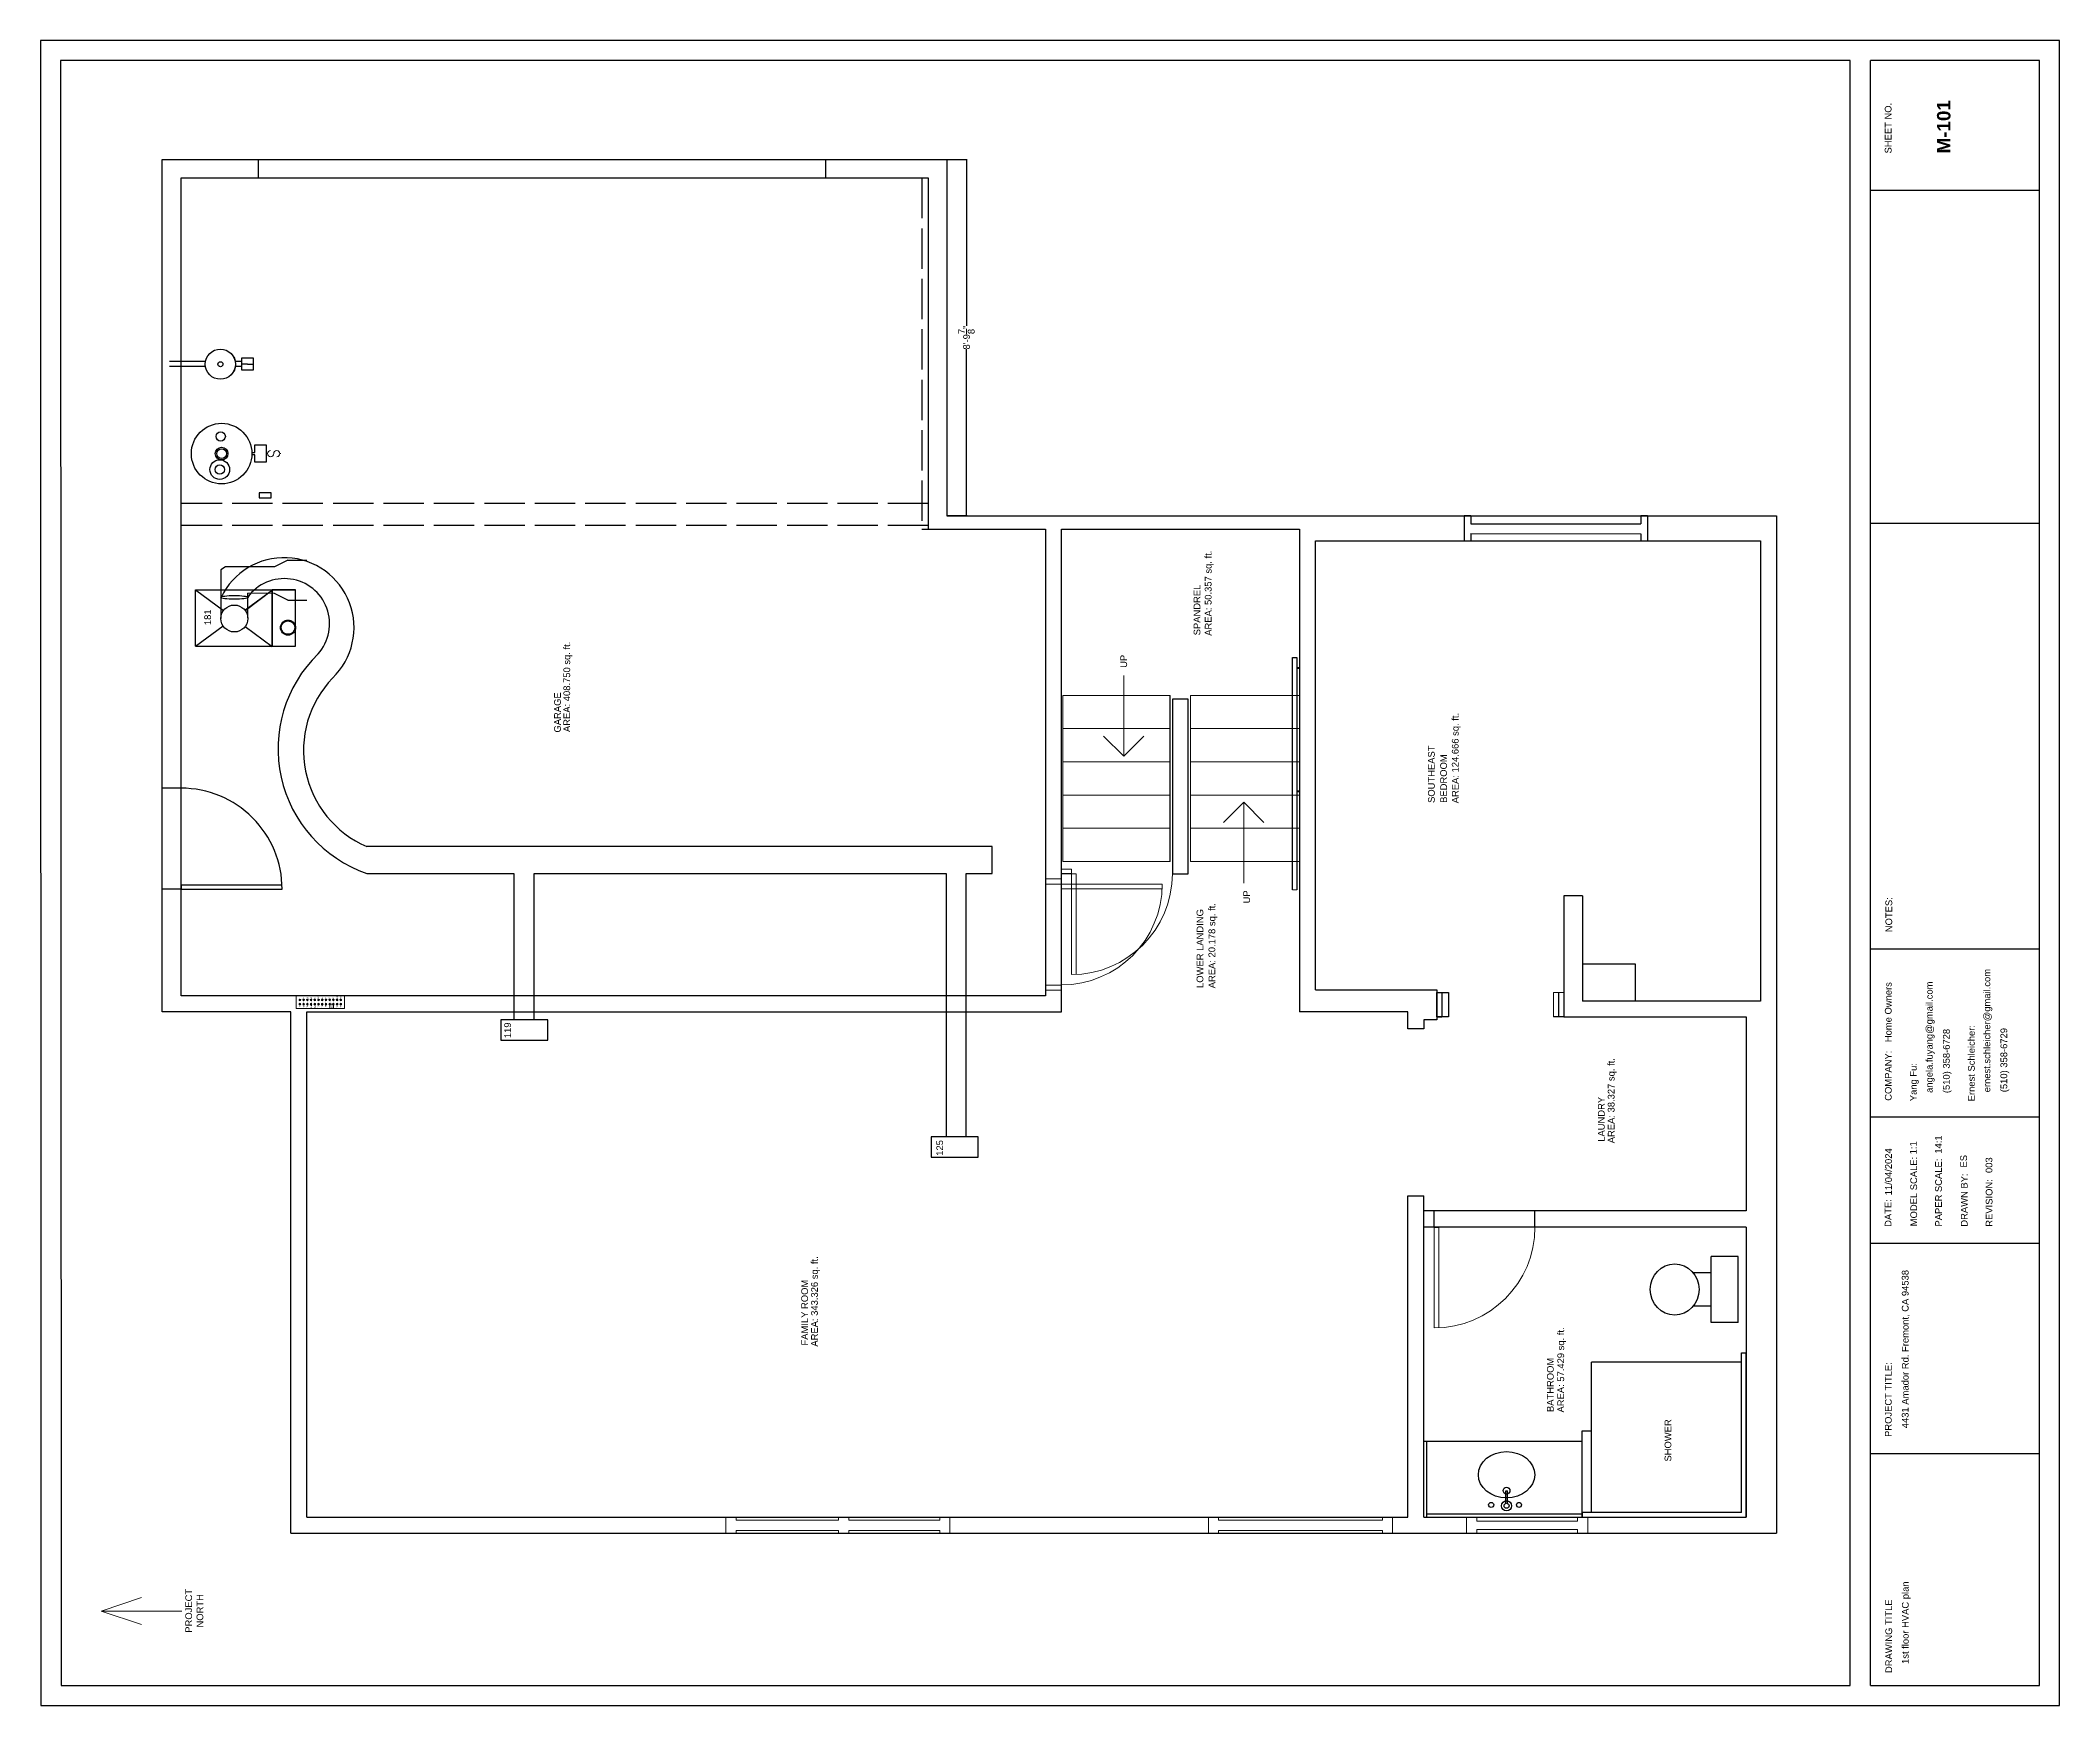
# Model space of a CAD drawing. Header units: inches. Extents: x -601 to 0, y 0 to 495.
import ezdxf

# ---------------------------------------------------------------- set-up
doc = ezdxf.new("R2010")
doc.units = ezdxf.units.IN
doc.header["$MEASUREMENT"] = 0
doc.linetypes.add('ACAD_ISO02W100', pattern=[15, 12, -3])
doc.layers.get('0').update_dxf_attribs({"color": 1, "lineweight": 9})
for name, color, linetype, lineweight in [('00-page-edge', 7, 'Continuous', 9), ('A101-Floorplan-1st-floor', 7, 'Continuous', 9), ('A101-Text', 7, 'Continuous', 9), ('M101-HVAC-1st-floor', 7, 'Continuous', 9)]:
    doc.layers.add(name, color=color, linetype=linetype, lineweight=lineweight)
doc.layers.add('Title Block', color=7, linetype='Continuous')
doc.layers.add('Title Block Text', color=7, linetype='Continuous')
doc.styles.add('Large', font='Arial Bold.ttf', dxfattribs={"height": 4})
doc.styles.add('Small', font='Arial.ttf', dxfattribs={"height": 0.5})
doc.styles.get("Standard").update_dxf_attribs({"font": 'Arial.ttf', "height": 2})
doc.dimstyles.get("Standard").update_dxf_attribs({"dimtxt": 0.18, "dimasz": 0.1175, "dimexe": 0.18, "dimexo": 0.0625, "dimgap": 0.09, "dimtad": 0, "dimtoh": 1, "dimdec": 3, "dimzin": 0, "dimdsep": 46, "dimlunit": 4, "dimtxsty": 'Standard', "dimblk": 'ARCHTICK', "dimblk1": 'ARCHTICK', "dimblk2": 'ARCHTICK', "dimcen": 0.09, "dimadec": 1, "dimazin": 0, "dimtfac": 1, "dimtdec": 3, "dimtofl": 0, "dimtmove": 0, "dimatfit": 3, "dimfxl": 1, "dimtolj": 1, "dimtzin": 0, "dimarcsym": 0})

# ---------------------------------------------------------------- blocks, each defined once
blk = doc.blocks.new('L1-bathroom-door')
at = {"layer": 'A101-Floorplan-1st-floor'}
for p, q in [((0, 0), (-30, 0)), ((0, -1.375), (-30, -1.375))]:
    blk.add_line(p, q, dxfattribs=at)
at = {"layer": 'A101-Floorplan-1st-floor', "lineweight": 30}
blk.add_line((0, 0), (0, -1.375), dxfattribs=at)
at = {"layer": 'A101-Floorplan-1st-floor'}
blk.add_arc((0, 0), 30, 180, 270, dxfattribs=at)
blk = doc.blocks.new('L1-bathroom-window')
at = {"layer": 'A101-Floorplan-1st-floor'}
for p, q in [((0, 36), (-4.76, 36)), ((-3.69, 33), (-4.76, 33)), ((-3.69, 3), (-3.69, 33)), ((0, 33), (-1.19, 33)), ((-1.19, 3), (-1.19, 33)), ((-4.76, 3), (-3.69, 3)), ((-4.76, 0), (0, 0)), ((-1.19, 3), (0, 3))]:
    blk.add_line(p, q, dxfattribs=at)
at = {"layer": 'A101-Floorplan-1st-floor', "lineweight": 30}
for p, q in [((-4.76, 36), (-4.76, 33)), ((0, 36), (-0.01, 33)), ((-4.76, 3), (-4.76, 0)), ((-0.01, 3), (0, 0))]:
    blk.add_line(p, q, dxfattribs=at)
blk = doc.blocks.new('L1-family-room-window')
at = {"layer": 'A101-Floorplan-1st-floor'}
for p, q in [((0.01, 54.75), (-4.75, 54.75)), ((-3.93, 51.75), (-4.75, 51.75)), ((-3.93, 3), (-3.93, 51.75)), ((0.01, 51.75), (-0.93, 51.75)), ((-0.93, 3), (-0.93, 51.75)), ((-4.75, 3), (-3.93, 3)), ((-4.75, 0), (0.01, 0)), ((-0.93, 3), (0.01, 3))]:
    blk.add_line(p, q, dxfattribs=at)
at = {"layer": 'A101-Floorplan-1st-floor', "lineweight": 30}
for p, q in [((-4.75, 54.75), (-4.75, 51.75)), ((0.01, 54.75), (0.01, 51.75)), ((-4.75, 3), (-4.75, 0)), ((0, 3), (0.01, 0))]:
    blk.add_line(p, q, dxfattribs=at)
blk = doc.blocks.new('L1-family-room-patio-doors')
at = {"layer": 'A101-Floorplan-1st-floor'}
for p, q in [((0, 66.63), (-4.75, 66.63)), ((-0.07, 66.63), (-0.07, 63.63)), ((-3.93, 63.63), (-4.75, 63.63)), ((-3.93, 33.13), (-3.93, 63.63)), ((-0.93, 33.13), (-0.93, 63.63)), ((0, 63.63), (-0.93, 63.63)), ((-4.75, 33.13), (-3.93, 33.13)), ((-4.75, 30.13), (-3.93, 30.13)), ((-3.93, 3), (-3.93, 30.13)), ((-0.93, 33.13), (0, 33.13)), ((-0.93, 3), (-0.93, 30.13)), ((-0.93, 30.13), (0, 30.13)), ((-0.07, 33.13), (-0.07, 30.13)), ((-4.75, 3), (-3.93, 3)), ((-4.75, 0), (0, 0)), ((-0.93, 3), (0, 3)), ((-0.07, 3), (-0.07, 0))]:
    blk.add_line(p, q, dxfattribs=at)
at = {"layer": 'A101-Floorplan-1st-floor', "lineweight": 30}
for p, q in [((-4.75, 66.63), (-4.75, 63.63)), ((-4.75, 33.13), (-4.75, 30.13)), ((-4.75, 3), (-4.75, 0))]:
    blk.add_line(p, q, dxfattribs=at)
blk = doc.blocks.new('lower-landing-to-garage-door')
at = {"layer": 'A101-Floorplan-1st-floor'}
for p, q in [((30, 0), (28.62, 0)), ((30, 0), (30, -30)), ((28.62, 0), (28.62, -29.97))]:
    blk.add_line(p, q, dxfattribs=at)
blk.add_arc((30, 0), 30, 180, 270, dxfattribs=at)
blk = doc.blocks.new('garage-door-exit-to-trailer')
at = {"layer": 'A101-Floorplan-1st-floor', "lineweight": 30}
for p, q in [((0, 0), (0, -30)), ((1.25, 0), (0, 0)), ((1.25, 0), (1.25, -29.97))]:
    blk.add_line(p, q, dxfattribs=at)
blk.add_arc((0, 0), 30, 270, 0, dxfattribs=at)
blk = doc.blocks.new('spandrel-door')
at = {"layer": 'A101-Floorplan-1st-floor'}
for p, q in [((0, 0), (-30, 0)), ((0, -1.38), (0, 0)), ((0, -1.38), (-29.97, -1.38))]:
    blk.add_line(p, q, dxfattribs=at)
blk.add_arc((0, 0), 30, 180, 270, dxfattribs=at)
blk = doc.blocks.new('L1-toilet')
at = {"lineweight": 30}
for p, q in [((-14.81, 8), (-14.81, 13.4)), ((-4.81, 8), (-4.81, 13.4)), ((-19.63, 0), (-19.63, 8)), ((-19.63, 8), (0, 8)), ((0, 0), (0, 8)), ((-19.63, 0), (0, 0))]:
    blk.add_line(p, q, dxfattribs=at)
blk.add_ellipse((-9.81, 18.88), major_axis=(7.62, 0), ratio=0.95082, dxfattribs=at)
blk = doc.blocks.new('L1-bathroom-sink-faucets-bowl')
at = {"lineweight": 30}
for p, q in [((2.21, 0.25), (5.98, 0.25)), ((5.98, 0.25), (5.98, -0.25)), ((2.21, -0.25), (5.98, -0.25))]:
    blk.add_line(p, q, dxfattribs=at)
for centre, radius in [((1.5, 0), 1.5), ((1.5, 0), 0.75), ((1.75, 4.59), 0.75), ((6, 0), 1), ((1.75, -3.69), 0.75)]:
    blk.add_circle(centre, radius, dxfattribs=at)
blk.add_ellipse((10.75, 0), major_axis=(0, -8.38), ratio=0.820896, dxfattribs=at)
blk = doc.blocks.new('L1-granite-splash-and-counter')
at = {"layer": 'A101-Floorplan-1st-floor', "lineweight": 30}
for p, q in [((0, 0), (22.63, 0)), ((0, 0), (0, -0.88)), ((22.63, 0), (22.63, -47.13)), ((0, -0.88), (22.63, -0.88)), ((0, -0.88), (0, -47.13)), ((0.88, -47.13), (0.88, -0.88)), ((0, -47.13), (0.88, -47.13)), ((0.88, -47.13), (22.63, -47.13))]:
    blk.add_line(p, q, dxfattribs=at)
blk = doc.blocks.new('L1-shower-tiles-and-glass-walls')
at = {"layer": 'A101-Floorplan-1st-floor', "lineweight": 30}
for p, q in [((1.37, 48.75), (0, 48.75)), ((0, 48.75), (0, 48.75)), ((0, 48.75), (0, 0)), ((1.37, 1.37), (1.37, 48.75)), ((1.37, 48.75), (25.62, 48.75)), ((25.62, 48.75), (25.62, 46)), ((1.37, 46), (46.12, 46)), ((46.12, 1.37), (46.12, 46)), ((0, 0), (48.88, 0)), ((1.37, 1.37), (48.88, 1.37)), ((48.88, 1.37), (48.88, 0))]:
    blk.add_line(p, q, dxfattribs=at)
blk = doc.blocks.new('L1-south-stairway-5-steps')
at = {"layer": 'A101-Floorplan-1st-floor', "lineweight": 5}
for p, q in [((-49.375, 0), (0, 0)), ((-49.375, 0), (-49.375, -32.40625)), ((-39.5, 0), (-39.5, -32.40625)), ((-29.625, 0), (-29.625, -32.40625)), ((-19.75, 0), (-19.75, -32.40625)), ((-9.875, 0), (-9.875, -32.40625)), ((0, 0), (0, -32.40625))]:
    blk.add_line(p, q, dxfattribs=at)
blk = doc.blocks.new('L1-south-stairway-handrail')
at = {"layer": 'A101-Floorplan-1st-floor', "lineweight": -3}
for p, q in [((-57.8, 1.25), (11.23, 1.25)), ((11.23, 0), (-57.8, 0)), ((-28.71, -0.75), (-28.71, 0)), ((-28.46, -0.75), (-28.46, 0)), ((8.09, 0), (8.09, -0.75)), ((8.34, 0), (8.34, -0.75)), ((11.23, 1.25), (11.23, 0))]:
    blk.add_line(p, q, dxfattribs=at)
at = {"layer": 'A101-Floorplan-1st-floor', "lineweight": 5}
blk.add_line((-57.8, 1.25), (-57.8, 0), dxfattribs=at)
blk = doc.blocks.new('L1-arrow')
at = {"lineweight": 5}
for p, q in [((188.32, -365.98), (182.32, -359.98)), ((182.32, -365.98), (164.32, -365.98)), ((182.32, -365.98), (188.32, -365.98)), ((188.32, -365.98), (182.32, -371.98))]:
    blk.add_line(p, q, dxfattribs=at)
blk = doc.blocks.new('L1-ceiling-register-119')
at = {"layer": 'A101-Floorplan-1st-floor', "lineweight": 30}
for p, q in [((-6, 0, -95.12), (-6, -14, -95.12)), ((0, 0, -95.12), (-6, 0, -95.12)), ((0, -14, -95.12), (0, 0, -95.12)), ((-6, -14, -95.12), (0, -14, -95.12))]:
    blk.add_line(p, q, dxfattribs=at)
blk = doc.blocks.new('L1-south-east-bedroom-window')
at = {"layer": 'A101-Floorplan-1st-floor', "lineweight": -3}
for p, q in [((7.5, 54.5), (0, 54.5)), ((0, 54.5), (0, 52.5)), ((7.5, 54.5), (7.5, 52.5)), ((2.15, 52.5), (0, 52.5)), ((2.15, 52.5), (2.13, 2)), ((5.1, 52.5), (5.12, 2)), ((7.5, 52.5), (5.1, 52.5)), ((2.13, 2), (0, 2)), ((0, 2), (0, 0)), ((7.5, 0), (0, 0)), ((7.5, 2), (5.12, 2)), ((7.5, 2), (7.5, 0))]:
    blk.add_line(p, q, dxfattribs=at)
blk = doc.blocks.new('L1-framing-for-expansion-tank')
at = {"layer": 'A101-Floorplan-1st-floor', "lineweight": -3}
for p, q in [((1, 14.24), (1, 24.95)), ((2.5, 14.22), (2.5, 24.95)), ((1, 3.5), (1, 5.36)), ((1.75, 1.75), (1.75, 3.5)), ((1.75, 1.75), (1.75, 0)), ((2.5, 3.5), (2.5, 5.38))]:
    blk.add_line(p, q, dxfattribs=at)
blk.add_lwpolyline([(0, 0), (3.5, 0), (3.5, 3.5), (0, 3.5)], close=True, dxfattribs=at)
blk.add_lwpolyline([(0, 0), (3.5, 0), (3.5, 3.5), (0, 3.5)], close=True, dxfattribs=at)
blk = doc.blocks.new('L1-expansion-tank-186-reference')
at = {"layer": 'A101-Floorplan-1st-floor', "lineweight": -3}
for radius in [4.49, 0.75]:
    blk.add_circle((388.22, -77.44), radius, dxfattribs=at)
blk = doc.blocks.new('L1-water-heater-184-reference')
at = {"layer": 'A101-Floorplan-1st-floor'}
for p, q in [((0, -13.66), (0, -13.25)), ((0, -17.33), (0, -17.57))]:
    blk.add_line(p, q, dxfattribs=at)
at = {"layer": 'A101-Floorplan-1st-floor', "lineweight": -3}
blk.add_lwpolyline([(0.37, -9), (0.37, -9.86), (2.56, -9.86), (2.56, -13.25), (-2.56, -13.25), (-2.56, -9.86), (-0.38, -9.86), (-0.38, -9)], dxfattribs=at)
for centre, radius in [((0, 0), 9), ((-4.75, 0.55), 2.93), ((-4.75, 0.55), 1.39), ((0, 0), 1.88), ((0, 0), 1.45), ((5.1, 0.27), 1.39)]:
    blk.add_circle(centre, radius, dxfattribs=at)
at = {"layer": 'A101-Floorplan-1st-floor'}
for centre, start, end in [((0, -14.57), 0, 180), ((0, -14.59), 180, 270), ((0, -16.42), 180, 90)]:
    blk.add_arc(centre, 0.916, start, end, dxfattribs=at)
blk = doc.blocks.new('L1-Furnace-181')
at = {"layer": 'M101-HVAC-1st-floor', "lineweight": -3}
for p, q in [((-5.56, 27.5, -22.75), (0.48, 19.27, -22.75)), ((-5.56, 27.5, -22.75), (-5.56, -2.25, -22.75)), ((11.25, 27.5, -22.75), (11.25, -2.25, -22.75)), ((5.21, 12.83, -22.75), (11.25, 4.62, -22.75)), ((-5.56, -2.25, -22.75), (11.25, -2.25, -22.75))]:
    blk.add_line(p, q, dxfattribs=at)
at = {"layer": 'M101-HVAC-1st-floor', "lineweight": -3, "elevation": -22.75}
for points in [[(-5.56, 27.5), (11.25, 27.5), (5.09, 19.17)], [(0.33, 12.74), (-5.57, 4.75), (11.25, 4.75)]]:
    blk.add_lwpolyline(points, dxfattribs=at)
at = {"layer": 'M101-HVAC-1st-floor', "lineweight": -3}
for centre, radius in [((2.71, 15.95, -22.75), 4), ((0, 0, -22.75), 2)]:
    blk.add_circle(centre, radius, dxfattribs=at)
blk = doc.blocks.new('L1-furnace-181-reference')
at = {"layer": 'A101-Floorplan-1st-floor', "lineweight": -3}
for p, q in [((0, 29.75), (6.04, 21.52)), ((0, 29.75), (0, 0)), ((16.8, 29.75), (16.8, 0)), ((10.77, 15.08), (16.8, 6.87)), ((0, 0), (16.8, 0))]:
    blk.add_line(p, q, dxfattribs=at)
for points in [[(0, 29.75), (16.8, 29.75), (10.65, 21.42)], [(5.89, 14.99), (-0.01, 7), (16.8, 7)]]:
    blk.add_lwpolyline(points, dxfattribs=at)
for centre, radius in [((8.27, 18.2), 4), ((5.56, 2.25), 2)]:
    blk.add_circle(centre, radius, dxfattribs=at)
at = {"layer": 'A101-Floorplan-1st-floor', "lineweight": 5}
blk.add_blockref('L1-Furnace-181', (5.56, 2.25, 22.75), dxfattribs=at)
blk = doc.blocks.new('L1-186')
at = {"layer": 'A101-Floorplan-1st-floor', "lineweight": -3}
for radius in [4.49, 0.75]:
    blk.add_circle((0, 0), radius, dxfattribs=at)
blk = doc.blocks.new('_ArchTick')
at = {"color": 0, "linetype": 'ByBlock', "lineweight": 30, "const_width": 0.15}
blk.add_lwpolyline([(-0.5, -0.5), (0.5, 0.5)], dxfattribs=at)
blk = doc.blocks.new('*D456')
at = {"layer": 'A101-Text', "color": 0, "lineweight": -2, "transparency": 16777216}
for p, q in [((-330.92, 459.75), (-324.92, 459.75)), ((-325.1, 459.75), (-325.1, 410.26)), ((-325.1, 353.82), (-325.1, 403.31)), ((-330.92, 353.82), (-324.92, 353.82))]:
    blk.add_line(p, q, dxfattribs=at)
at = {"layer": 'A101-Text', "color": 0, "lineweight": -2, "transparency": 16777216, "xscale": 0.1175, "yscale": 0.1175, "zscale": 0.1175}
for p, rotation in [((-325.1, 459.75), 90), ((-325.1, 353.82), 270)]:
    blk.add_blockref('_ArchTick', p, dxfattribs=dict(at, rotation=rotation))
at = {"layer": 'A101-Text', "color": 0, "lineweight": 5, "transparency": 16777216, "insert": (-325.1, 406.78), "char_height": 2, "attachment_point": 5, "rotation": 90}
blk.add_mtext('\\A1;8\'-9{\\H1x;\\S7/8;}"', dxfattribs=at)
blk = doc.blocks.new('GE-125A-subpanel-171')
at = {"lineweight": 5}
for p, q in [((0, -14.38, -48.5), (0, 0, -48.5)), ((0, 0, -48.5), (3.75, 0, -48.5)), ((3.75, -15.19, -48.5), (3.75, 0.81, -48.5)), ((1, -1.11, -48.5), (1.5, -1.11, -48.5)), ((1, -2.21, -48.5), (1.5, -2.21, -48.5)), ((1, -3.32, -48.5), (1.5, -3.32, -48.5)), ((1, -4.42, -48.5), (1.5, -4.42, -48.5)), ((1, -5.53, -48.5), (1.5, -5.53, -48.5)), ((1.25, -1.36, -48.5), (1.25, -0.86, -48.5)), ((1.25, -2.46, -48.5), (1.25, -1.96, -48.5)), ((1.25, -3.57, -48.5), (1.25, -3.07, -48.5)), ((1.25, -4.67, -48.5), (1.25, -4.17, -48.5)), ((1.25, -5.78, -48.5), (1.25, -5.28, -48.5)), ((2.25, -1.11, -48.5), (2.75, -1.11, -48.5)), ((2.25, -2.21, -48.5), (2.75, -2.21, -48.5)), ((2.25, -3.32, -48.5), (2.75, -3.32, -48.5)), ((2.25, -4.42, -48.5), (2.75, -4.42, -48.5)), ((2.25, -5.53, -48.5), (2.75, -5.53, -48.5)), ((2.5, -1.36, -48.5), (2.5, -0.86, -48.5)), ((2.5, -2.46, -48.5), (2.5, -1.96, -48.5)), ((2.5, -3.57, -48.5), (2.5, -3.07, -48.5)), ((2.5, -4.67, -48.5), (2.5, -4.17, -48.5)), ((2.5, -5.78, -48.5), (2.5, -5.28, -48.5)), ((1.25, -9.96, -48.5), (0, -9.96, -48.5)), ((0, -9.96, -48.5), (0, -11.06, -48.5)), ((0, -11.06, -48.5), (1.25, -11.06, -48.5)), ((1, -6.64, -48.5), (1.5, -6.64, -48.5)), ((1, -7.74, -48.5), (1.5, -7.74, -48.5)), ((1, -8.85, -48.5), (1.5, -8.85, -48.5)), ((1, -9.96, -48.5), (1.5, -9.96, -48.5)), ((1, -11.06, -48.5), (1.5, -11.06, -48.5)), ((1.25, -6.89, -48.5), (1.25, -6.39, -48.5)), ((1.25, -7.99, -48.5), (1.25, -7.49, -48.5)), ((1.25, -9.1, -48.5), (1.25, -8.6, -48.5)), ((1.25, -10.21, -48.5), (1.25, -9.71, -48.5)), ((1.25, -11.06, -48.5), (1.25, -9.96, -48.5)), ((1.25, -11.31, -48.5), (1.25, -10.81, -48.5)), ((1.25, -12.42, -48.5), (1.25, -11.92, -48.5)), ((2.25, -6.64, -48.5), (2.75, -6.64, -48.5)), ((2.25, -7.74, -48.5), (2.75, -7.74, -48.5)), ((2.25, -8.85, -48.5), (2.75, -8.85, -48.5)), ((2.25, -9.96, -48.5), (2.75, -9.96, -48.5)), ((2.25, -11.06, -48.5), (2.75, -11.06, -48.5)), ((2.5, -6.89, -48.5), (2.5, -6.39, -48.5)), ((2.5, -7.99, -48.5), (2.5, -7.49, -48.5)), ((2.5, -9.1, -48.5), (2.5, -8.6, -48.5)), ((2.5, -10.21, -48.5), (2.5, -9.71, -48.5)), ((2.5, -11.31, -48.5), (2.5, -10.81, -48.5)), ((2.5, -12.42, -48.5), (2.5, -11.92, -48.5)), ((0, -14.38, -48.5), (3.75, -14.38, -48.5)), ((1, -12.17, -48.5), (1.5, -12.17, -48.5)), ((1, -13.27, -48.5), (1.5, -13.27, -48.5)), ((1.25, -13.52, -48.5), (1.25, -13.02, -48.5)), ((2.25, -12.17, -48.5), (2.75, -12.17, -48.5)), ((2.25, -13.27, -48.5), (2.75, -13.27, -48.5)), ((2.5, -13.52, -48.5), (2.5, -13.02, -48.5))]:
    blk.add_line(p, q, dxfattribs=at)
for centre in [(1.25, -1.11, -48.5), (1.25, -2.21, -48.5), (1.25, -3.32, -48.5), (1.25, -4.42, -48.5), (1.25, -5.53, -48.5), (2.5, -1.11, -48.5), (2.5, -2.21, -48.5), (2.5, -3.32, -48.5), (2.5, -4.42, -48.5), (2.5, -5.53, -48.5), (1.25, -6.64, -48.5), (1.25, -7.74, -48.5), (1.25, -8.85, -48.5), (1.25, -9.96, -48.5), (1.25, -11.06, -48.5), (1.25, -12.17, -48.5), (2.5, -6.64, -48.5), (2.5, -7.74, -48.5), (2.5, -8.85, -48.5), (2.5, -9.96, -48.5), (2.5, -11.06, -48.5), (2.5, -12.17, -48.5), (1.25, -13.27, -48.5), (2.5, -13.27, -48.5)]:
    blk.add_circle(centre, 0.25, dxfattribs=at)
at = {"lineweight": 5, "style": 'Small'}
for s, p in [('nc', (0.13, -1.28, -48.5)), ('nc', (0.13, -2.39, -48.5)), ('12', (0.12, -5.79, -48.5)), ('nc', (0.14, -3.49, -48.5)), ('11', (0.18, -4.7, -48.5)), ('1', (2.77, -1.36, -48.5)), ('3', (2.83, -3.59, -48.5)), ('2', (2.83, -2.47, -48.5)), ('4', (2.85, -4.67, -48.5)), ('5', (2.84, -5.79, -48.5)), ('13', (0.1, -6.92, -48.5)), ('14', (0.11, -8, -48.5)), ('15', (0.11, -9.11, -48.5)), ('16', (0.12, -10.82, -48.5)), ('nc', (0.14, -12.36, -48.5)), ('10', (2.83, -12.42, -48.5)), ('6', (2.85, -8.02, -48.5)), ('7', (2.86, -9.11, -48.5)), ('9', (2.87, -11.28, -48.5)), ('8', (2.88, -10.2, -48.5)), ('nc', (2.87, -6.81, -48.5)), ('nc', (0.13, -13.46, -48.5)), ('nc', (2.86, -13.46, -48.5))]:
    blk.add_text(s, height=0.5, dxfattribs=at).set_placement(p)
blk = doc.blocks.new('north-arrow')
at = {"layer": '00-page-edge', "lineweight": 5}
for points in [[(-3.99, -12), (0, 0), (4, -12)], [(0, 0), (0, -12), (0, -24)]]:
    blk.add_lwpolyline(points, dxfattribs=at)

msp = doc.modelspace()

# ---------------------------------------------------------------- linework, layer by layer
for p, q in [((-50.2738, 6), (-50.2738, 6)), ((-50.2738, 6), (-50.2738, 6)), ((-48, 6), (-48, 6)), ((-48, 6), (-48, 6))]:
    msp.add_line(p, q)
at = {"layer": '00-page-edge', "lineweight": -3}
for p, q in [((0, 495.1368), (-600.528, 495.1368)), ((-600.528, 495.1368), (-600.3615, 0)), ((0, 0), (0, 495.1368)), ((-62.2738, 489.1368), (-594.526, 489.1368)), ((-594.526, 489.1368), (-594.3643, 6)), ((-62.2738, 6), (-62.2738, 489.1368)), ((-600.3615, 0), (0, 0)), ((-594.3643, 6), (-62.2738, 6))]:
    msp.add_line(p, q, dxfattribs=at)
at = {"layer": 'A101-Floorplan-1st-floor', "lineweight": -3}
for p, q in [((-564.3227, 206.3187), (-564.3227, 459.7508)), ((-564.3227, 459.7508), (-330.979, 459.7508)), ((-535.6352, 454.2508), (-535.6352, 459.7508)), ((-366.9477, 454.2508), (-366.9477, 459.7508)), ((-330.979, 459.7508), (-330.979, 353.8173)), ((-330.979, 353.8173), (-84.1993, 353.8173)), ((-296.8783, 206.3187), (-296.8783, 349.8187)), ((-296.8783, 349.8187), (-226.0971, 349.8187)), ((-226.0971, 349.8187), (-226.0971, 206.3187)), ((-84.1993, 353.8173), (-84.1993, 51.2875)), ((-221.3471, 212.8187), (-221.3471, 346.3187)), ((-221.3471, 346.3187), (-88.9493, 346.3187)), ((-88.9493, 346.3187), (-88.9493, 209.5062)), ((-264.5033, 251.0048), (-264.5033, 300.3798)), ((-558.6352, 272.7821), (-564.3227, 272.7821)), ((-293.8783, 247.3701), (-296.8783, 247.3701)), ((-558.6352, 242.7861), (-564.3227, 242.7861)), ((-141.8868, 240.7562), (-147.4721, 240.7562)), ((-147.4721, 240.7562), (-147.4721, 204.7562)), ((-141.8868, 240.7562), (-141.8868, 209.5062)), ((-126.1055, 220.5062), (-141.8868, 220.5062)), ((-126.1055, 209.5062), (-126.1055, 220.5062)), ((-221.3471, 212.8187), (-185.2533, 212.8187)), ((-185.2533, 212.8187), (-185.2533, 203.9437)), ((-185.2533, 204.7562), (-185.2533, 212.0062)), ((-185.2533, 212.0062), (-181.7533, 212.0062)), ((-183.7533, 212.0062), (-183.7533, 204.7562)), ((-181.7533, 212.0062), (-181.7533, 204.7562)), ((-148.9721, 204.7562), (-148.9721, 212.0062)), ((-147.4721, 212.0062), (-147.4721, 204.7562)), ((-526.0102, 206.3187), (-564.3227, 206.3187)), ((-526.0102, 51.2875), (-526.0102, 206.3187)), ((-521.2602, 56.0375), (-521.2602, 206.3187)), ((-521.2602, 206.3187), (-296.8783, 206.3187)), ((-193.854, 206.3187), (-226.0971, 206.3187)), ((-193.854, 201.2562), (-193.854, 206.3187)), ((-185.2533, 204.7562), (-183.7533, 204.7562)), ((-181.7533, 204.7562), (-185.2533, 204.7562)), ((-147.4721, 204.7562), (-150.4721, 204.7562)), ((-147.4721, 204.7562), (-93.2221, 204.7562)), ((-88.9493, 209.5062), (-141.8868, 209.5062)), ((-93.2221, 204.7562), (-93.2221, 147.1625)), ((-189.104, 201.2562), (-193.854, 201.2562)), ((-185.2533, 203.9437), (-189.104, 203.9437)), ((-189.104, 203.9437), (-189.104, 201.2562)), ((-193.854, 56.0375), (-193.854, 151.6)), ((-193.854, 151.6), (-189.104, 151.6)), ((-189.104, 56.0375), (-189.104, 151.6)), ((-93.2221, 147.1625), (-189.104, 147.1625)), ((-186.0415, 147.1625), (-189.104, 147.1625)), ((-186.0415, 142.2875), (-186.0415, 147.1625)), ((-156.0415, 142.2875), (-156.0415, 147.1625)), ((-93.2221, 142.2875), (-189.104, 142.2875)), ((-93.2221, 142.2875), (-93.2221, 56.0375)), ((-521.2602, 56.0375), (-193.854, 56.0375)), ((-189.104, 56.0375), (-93.2221, 56.0375)), ((-526.0102, 51.2875), (-84.1993, 51.2875))]:
    msp.add_line(p, q, dxfattribs=at)
at = {"layer": 'A101-Floorplan-1st-floor', "linetype": 'ACAD_ISO02W100', "lineweight": -3}
for p, q in [((-338.3852, 454.2508), (-338.3852, 349.8187)), ((-336.479, 357.4437), (-558.6352, 357.4437)), ((-336.479, 350.9437), (-558.6352, 350.9437))]:
    msp.add_line(p, q, dxfattribs=at)
at = {"layer": 'A101-Floorplan-1st-floor', "lineweight": 5}
for p, q in [((-296.4408, 300.3798), (-296.4408, 251.0048)), ((-264.5033, 300.3798), (-296.4408, 300.3798)), ((-264.5033, 290.5048), (-296.4408, 290.5048)), ((-264.5033, 280.6298), (-296.4408, 280.6298)), ((-264.5033, 270.7548), (-296.4408, 270.7548)), ((-264.5033, 260.8798), (-296.4408, 260.8798)), ((-293.8783, 248.7451), (-296.8783, 248.7451)), ((-264.5033, 251.0048), (-296.4408, 251.0048)), ((-293.8783, 247.3701), (-293.8783, 248.7451)), ((-296.8783, 245.7878), (-301.6283, 245.7878)), ((-296.8783, 244.2878), (-301.6283, 244.2878)), ((-301.6283, 214.2563), (-296.8783, 214.2563)), ((-301.6283, 212.7563), (-296.8783, 212.7563)), ((-150.4721, 204.7562), (-150.4721, 212.0062)), ((-150.4721, 212.0062), (-147.4721, 212.0062)), ((-296.8783, 206.3187), (-298.2533, 206.3187))]:
    msp.add_line(p, q, dxfattribs=at)
at = {"layer": 'A101-Floorplan-1st-floor', "lineweight": -3}
msp.add_lwpolyline([(-338.3852, 349.8187), (-301.6283, 349.8187), (-301.6283, 211.0687), (-558.6352, 211.0687), (-558.6352, 454.2508), (-336.479, 454.2508), (-336.479, 349.8187)], dxfattribs=at)
for points in [[(-535.4165, 359.1248), (-531.9165, 359.1248), (-531.9165, 360.6248), (-535.4165, 360.6248)], [(-259.1283, 247.3701), (-259.1283, 299.2672), (-263.8783, 299.2672), (-263.8783, 247.3701)]]:
    msp.add_lwpolyline(points, close=True, dxfattribs=at)
at = {"layer": 'M101-HVAC-1st-floor', "lineweight": 30}
for p, q in [((-545.4844, 338.6363), (-546.84, 337.6635)), ((-546.84, 337.6635), (-546.84, 323.2431)), ((-530.8734, 338.6363), (-545.4844, 338.6363)), ((-526.9015, 340.6101), (-530.8734, 338.6363)), ((-526.9015, 340.6101), (-521.2883, 340.6101)), ((-530.8734, 330.6363), (-538.8435, 330.7512)), ((-538.8435, 323.3943), (-538.8435, 330.7512)), ((-526.9015, 328.6624), (-530.8734, 330.6363)), ((-526.9015, 328.6624), (-521.2883, 328.6624)), ((-459.7075, 203.8858), (-463.6352, 203.8858)), ((-463.6352, 203.8858), (-463.6352, 197.8858)), ((-449.6352, 203.8858), (-453.7075, 203.8858)), ((-449.6352, 197.8858), (-449.6352, 203.8858)), ((-463.6352, 197.8858), (-449.6352, 197.8858)), ((-331.1523, 169.0945), (-335.6352, 169.0945)), ((-335.6352, 169.0945), (-335.6352, 163.0945)), ((-321.6352, 169.0945), (-325.1523, 169.0945)), ((-321.6352, 163.0945), (-321.6352, 169.0945)), ((-335.6352, 163.0945), (-321.6352, 163.0945))]:
    msp.add_line(p, q, dxfattribs=at)
at = {"layer": 'M101-HVAC-1st-floor', "lineweight": -3}
for p, q in [((-554.3852, 314.9748), (-554.3852, 331.7781)), ((-554.3852, 331.7781), (-524.6384, 331.7781)), ((-554.3852, 331.7781), (-546.0571, 325.621)), ((-539.6454, 325.6493), (-531.5066, 331.7781)), ((-524.6384, 331.7781), (-531.6384, 331.7781)), ((-531.6384, 331.7781), (-531.6384, 314.9611)), ((-524.6384, 314.9748), (-524.6384, 331.7781)), ((-539.6243, 320.8651), (-531.6384, 314.9611)), ((-317.483, 255.4503), (-503.4654, 255.4503)), ((-317.483, 247.4503), (-317.483, 255.4503)), ((-503.4654, 247.4503), (-459.7075, 247.4503)), ((-459.7075, 247.4503), (-459.7075, 203.8858)), ((-453.7075, 203.8858), (-453.7075, 247.4503)), ((-453.7075, 247.4503), (-331.1523, 247.4503)), ((-331.1523, 247.4503), (-331.1523, 169.0945)), ((-325.1523, 169.0945), (-325.1523, 247.4503)), ((-325.1523, 247.4503), (-317.483, 247.4503))]:
    msp.add_line(p, q, dxfattribs=at)
for centre, radius in [((-542.8407, 323.2431), 4), ((-526.8884, 320.5321), 2.25), ((-526.8884, 320.5321), 2.25), ((-526.8884, 320.5321), 2)]:
    msp.add_circle(centre, radius, dxfattribs=at)
for centre, radius, start, end in [((-528.0511, 320.5233), 20.8013, 313.9426006, 154.3485323), ((-527.969, 321.6578), 13.4526, 318.2733833, 144.194249), ((-490.599, 284.532), 39.2504, 134.130668, 250.8644948), ((-491.1651, 284.0188), 31.104, 136.2040928, 246.705437)]:
    msp.add_arc(centre, radius, start, end, dxfattribs=at)
msp.add_ellipse((-542.8402, 329.5281), major_axis=(4.0085, 0), ratio=0.13760421, dxfattribs=at)
at = {"layer": 'Title Block'}
for p, q in [((-56.2738, 6), (-56.2738, 489.1368)), ((-6, 489.1368), (-56.2738, 489.1368)), ((-6, 450.5228), (-56.2738, 450.5228)), ((-6, 351.4866), (-56.2738, 351.4866)), ((-56.2738, 224.9866), (-6, 224.9866)), ((-56.2738, 175.0416), (-6, 175.0416)), ((-56.2738, 137.5468), (-6, 137.5468)), ((-56.2738, 74.9815), (-6, 74.9815)), ((-56.2738, 6), (-6, 6))]:
    msp.add_line(p, q, dxfattribs=at)
at = {"layer": 'Title Block', "lineweight": -3}
msp.add_line((-6, 6), (-6, 489.1368), dxfattribs=at)

# ---------------------------------------------------------------- block references
at = {"lineweight": 5, "rotation": 89.99999999999999}
for name, p in [('L1-framing-for-expansion-tank', (-537.1858, 397.1529)), ('L1-south-stairway-handrail', (-226.8471, 300.3798)), ('L1-south-stairway-5-steps', (-258.5033, 300.3798))]:
    msp.add_blockref(name, p, dxfattribs=at)
at = {"lineweight": -3, "rotation": 89.99999999999999}
for name, p in [('garage-door-exit-to-trailer', (-558.6352, 242.7861)), ('L1-bathroom-door', (-186.0415, 142.2875)), ('L1-shower-tiles-and-glass-walls', (-93.2221, 56.0375))]:
    msp.add_blockref(name, p, dxfattribs=at)
at = {"layer": '00-page-edge', "lineweight": 5, "rotation": 89.99999999999999}
msp.add_blockref('north-arrow', (-582.4642, 28.1228), dxfattribs=at)
at = {"layer": 'A101-Floorplan-1st-floor', "lineweight": 5}
for name, p, rotation in [('L1-expansion-tank-186-reference', (-624.423, 10.6355), 89.99999999999999), ('L1-186', (-546.9866, 398.8578), 89.99999999999999), ('L1-water-heater-184-reference', (-546.6352, 372.2735), 89.99999999999999), ('L1-south-east-bedroom-window', (-122.5658, 346.3187), 89.99999999999999), ('L1-furnace-181-reference', (-524.6384, 314.9748), 89.99999999999999), ('L1-arrow', (87.6336, 470.5934), 270), ('L1-arrow', (-608.6309, 80.2707), 89.99999999999999), ('GE-125A-subpanel-171', (-524.4527, 207.3187, 48.5), 89.99999999999999), ('L1-ceiling-register-119', (-463.6352, 203.8858, 95.125), 89.99999999999999), ('L1-ceiling-register-119', (-335.6352, 169.0945, 95.125), 89.99999999999999)]:
    msp.add_blockref(name, p, dxfattribs=dict(at, rotation=rotation))
at = {"layer": 'A101-Floorplan-1st-floor', "lineweight": -3, "rotation": 89.99999999999999}
for name, p in [('spandrel-door', (-293.8783, 247.3701)), ('lower-landing-to-garage-door', (-296.8783, 214.2878)), ('L1-toilet', (-95.5971, 133.5375)), ('L1-granite-splash-and-counter', (-189.104, 56.0375)), ('L1-bathroom-sink-faucets-bowl', (-164.4721, 57.9125)), ('L1-family-room-patio-doors', (-330.0052, 56.0375)), ('L1-family-room-window', (-198.3852, 56.0375)), ('L1-bathroom-window', (-140.3544, 56.043))]:
    msp.add_blockref(name, p, dxfattribs=at)

# ---------------------------------------------------------------- texts
at = {"layer": '00-page-edge', "lineweight": 5, "insert": (-554.7388, 28.1902), "char_height": 2, "width": 33.772132, "attachment_point": 5, "rotation": 90}
msp.add_mtext('PROJECT\\PNORTH', dxfattribs=at)
at = {"layer": 'A101-Floorplan-1st-floor', "lineweight": 5}
for s, p in [('181', (-549.7961, 321.2919)), ('UP', (-277.3394, 308.5645)), ('UP', (-240.7828, 238.5236)), ('119', (-460.5706, 198.4736)), ('125', (-332.0655, 163.4832))]:
    msp.add_text(s, height=2, rotation=90, dxfattribs=at).set_placement(p)
at = {"layer": 'A101-Text', "lineweight": 5}
for s, p in [('AREA: 50.357 sq. ft.', (-252.2219, 318.1066)), ('SPANDREL', (-255.5534, 318.2417)), ('AREA: 408.750 sq. ft.', (-442.9702, 289.4865)), ('GARAGE', (-445.7425, 289.3389)), ('AREA: 124.666 sq. ft.', (-178.7507, 268.3027)), ('SOUTHEAST', (-185.8332, 268.4022)), ('BEDROOM', (-182.2117, 268.427)), ('LOWER LANDING', (-254.6709, 213.3881)), ('AREA: 20.178 sq. ft.', (-251.1231, 213.297)), ('AREA: 38.327 sq. ft.', (-132.3732, 167.2142)), ('LAUNDRY', (-135.3063, 167.6544)), ('AREA: 343.326 sq. ft.', (-369.3098, 106.7378)), ('FAMILY ROOM', (-372.2315, 107.0675)), ('AREA: 57.429 sq. ft.', (-147.3613, 87.1546)), ('BATHROOM', (-150.4705, 87.294)), ('SHOWER', (-115.4903, 72.5642))]:
    msp.add_text(s, height=2, rotation=90, dxfattribs=at).set_placement(p)
at = {"layer": 'M101-HVAC-1st-floor', "lineweight": 5}
msp.add_text('181', height=2, rotation=90, dxfattribs=at).set_placement((-549.7716, 321.2875))
at = {"layer": 'Title Block Text'}
for s, p in [('SHEET NO.', (-49.9961, 461.517)), ('NOTES:', (-49.7964, 229.9668)), ('ernest.schleicher@gmail.com', (-20.6167, 182.3627)), ('Home Owners', (-49.9728, 197.2658)), ('angela.fuyang@gmail.com', (-37.7758, 182.1777)), ('(510) 358-6728', (-32.6716, 182.1126)), ('Ernest Schleicher:', (-25.2347, 179.6915)), ('(510) 358-6729', (-15.5883, 182.3803)), ('COMPANY:', (-49.9587, 179.8432)), ('Yang Fu:', (-42.4956, 179.726)), ('14:1', (-35.0511, 164.1124)), ('11/04/2024', (-49.8854, 151.7304)), ('1:1', (-42.5365, 163.9212)), ('MODEL SCALE:', (-42.389, 142.5256)), ('PAPER SCALE:', (-35.0207, 142.4595)), ('ES', (-27.5445, 159.9989)), ('003', (-20.0139, 158.3614)), ('DRAWN BY:', (-27.3721, 142.4071)), ('REVISION:', (-19.9642, 142.4025)), ('DATE:', (-50.0044, 142.354)), ('4431 Amador Rd. Fremont, CA 94538', (-44.9245, 82.4775)), ('PROJECT TITLE:', (-49.9526, 79.8878)), ('1st floor HVAC plan', (-44.8953, 12.3827)), ('DRAWING TITLE', (-49.8086, 9.6863))]:
    msp.add_text(s, height=2, rotation=90, dxfattribs=at).set_placement(p)
at = {"layer": 'Title Block Text', "style": 'Large'}
msp.add_text('M-101', height=4, rotation=90, dxfattribs=at).set_placement((-32.4685, 461.5199))

# ---------------------------------------------------------------- dimensions: what is measured, and where the dimension line sits
at = {"layer": 'A101-Text', "lineweight": 5}
dim = msp.add_linear_dim(base=(-325.09767, 353.81732), p1=(-330.979, 459.75083), p2=(-330.979, 353.81732), angle=90, dimstyle='Standard', dxfattribs=at)
dim.commit()
dim.dimension.update_dxf_attribs({"geometry": '*D456', "text_midpoint": (-325.09767, 406.78407)})

doc.saveas('drawing.dxf')
